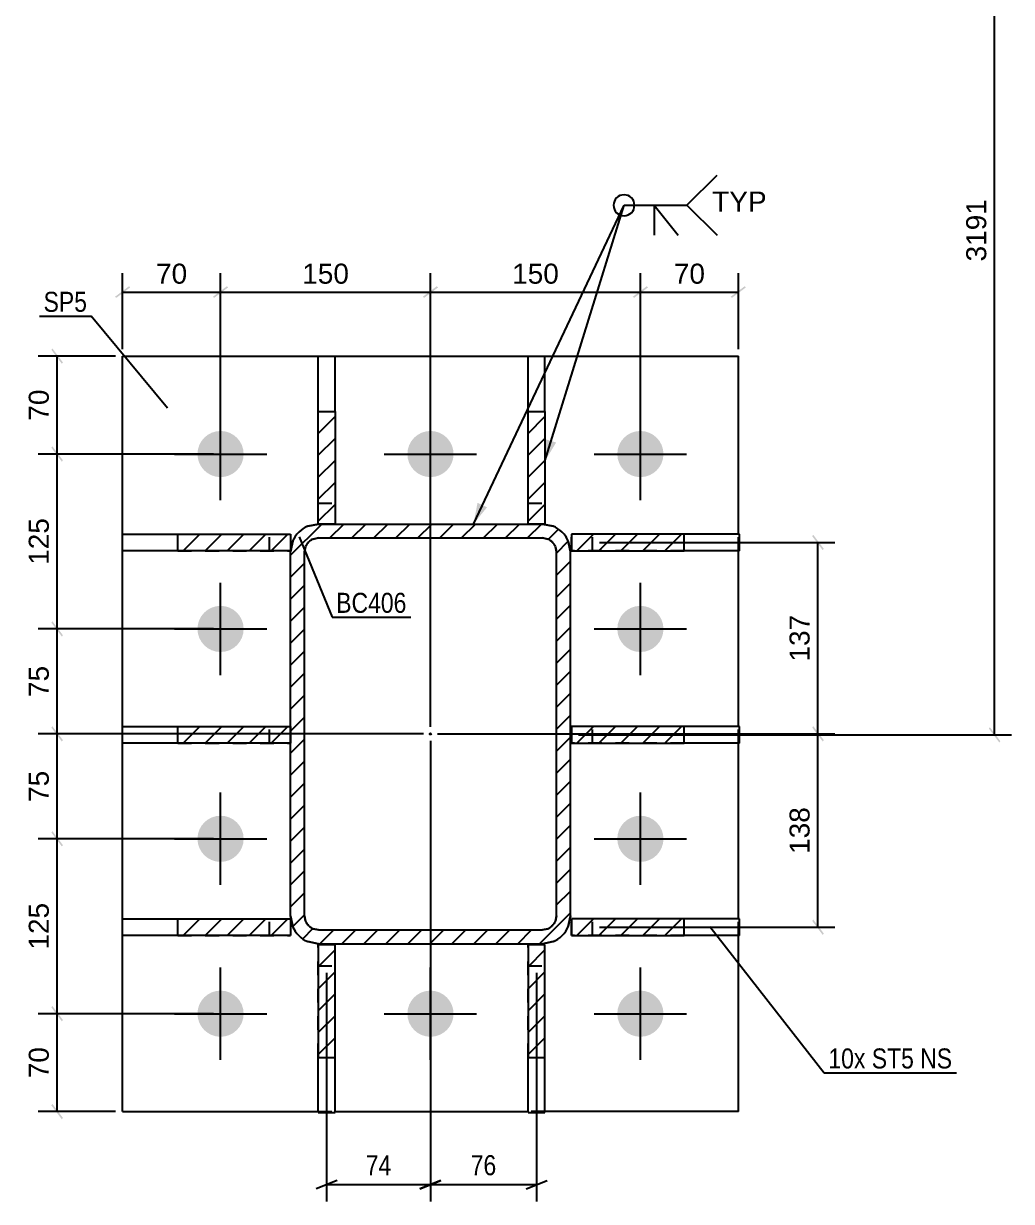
# Model space of a CAD drawing. Header units: millimetres. Extents: x 0 to 841, y 0 to 594.
# Drawn here: x 489.4 to 630.5, y 233.5 to 401.9 of the extents above; entities that cross this region are included whole.
import ezdxf

# ---------------------------------------------------------------- set-up
doc = ezdxf.new("R2010")
doc.units = ezdxf.units.MM
doc.linetypes.add('DXK_LINE_DOT2', pattern=[3.9198, 1.9599, -1.9599])
doc.linetypes.add('DXK_LINE_DOT3', pattern=[5.9187, 2.979, -0.9799, 0.9799, -0.9799])
doc.styles.add('Arial', font='arial.ttf', dxfattribs={"height": 0.2})
doc.styles.add('Arial Narrow', font='ARIALN.TTF', dxfattribs={"height": 0.2})

# ---------------------------------------------------------------- blocks, each defined once
blk = doc.blocks.new('Part-122566984-2369 - 2287')
at = {"linetype": 'Continuous'}
h = blk.add_hatch(dxfattribs=at)
h.set_pattern_fill('', scale=0.7, style=0, pattern_type=0)
h.set_pattern_definition([(45, (567.6686, 328.9399), (-1.57154, 1.57154), [])])
h.paths.add_polyline_path([(583.77, 328.94), (567.67, 328.94), (567.67, 326.54), (583.77, 326.54)])
at = {"color": 7, "linetype": 'DXK_LINE_DOT2'}
for p, q in [((567.67, 326.54), (567.67, 328.94)), ((583.77, 328.94), (567.67, 328.94)), ((570.67, 326.54), (570.67, 328.94)), ((583.77, 326.54), (567.67, 326.54))]:
    blk.add_line(p, q, dxfattribs=at)
at = {"color": 2, "linetype": 'Continuous'}
for p, q in [((583.77, 328.94), (567.67, 328.94)), ((567.67, 328.94), (567.67, 326.54)), ((591.67, 328.94), (583.77, 328.94)), ((583.77, 326.54), (583.77, 328.94)), ((591.67, 326.54), (591.67, 328.94)), ((567.67, 326.54), (583.77, 326.54)), ((591.67, 326.54), (583.77, 326.54))]:
    blk.add_line(p, q, dxfattribs=at)
blk = doc.blocks.new('Bolt-122566984-2295 - 2287')
at = {"linetype": 'Continuous'}
for points in [[(514.21, 340.38, -1), (520.81, 340.38, -1)], [(544.21, 340.38, -1), (550.81, 340.38, -1)], [(574.21, 340.38, -1), (580.81, 340.38, -1)], [(514.21, 315.38, -1), (520.81, 315.38, -1)], [(574.21, 315.38, -1), (580.81, 315.38, -1)], [(514.21, 285.38, -1), (520.81, 285.38, -1)], [(574.21, 285.38, -1), (580.81, 285.38, -1)], [(514.21, 260.38, -1), (520.81, 260.38, -1)], [(544.21, 260.38, -1), (550.81, 260.38, -1)], [(574.21, 260.38, -1), (580.81, 260.38, -1)]]:
    blk.add_hatch(color=1, dxfattribs=at).paths.add_polyline_path(points)
at = {"color": 1, "linetype": 'Continuous'}
for p, q in [((517.51, 333.78), (517.51, 346.98)), ((547.51, 333.78), (547.51, 346.98)), ((577.51, 333.78), (577.51, 346.98)), ((510.91, 340.38), (524.11, 340.38)), ((540.91, 340.38), (554.11, 340.38)), ((570.91, 340.38), (584.11, 340.38)), ((517.51, 308.78), (517.51, 321.98)), ((577.51, 308.78), (577.51, 321.98)), ((510.91, 315.38), (524.11, 315.38)), ((570.91, 315.38), (584.11, 315.38)), ((517.51, 278.78), (517.51, 291.98)), ((577.51, 278.78), (577.51, 291.98)), ((510.91, 285.38), (524.11, 285.38)), ((570.91, 285.38), (584.11, 285.38)), ((517.51, 253.78), (517.51, 266.98)), ((547.51, 253.78), (547.51, 266.98)), ((577.51, 253.78), (577.51, 266.98)), ((510.91, 260.38), (524.11, 260.38)), ((540.91, 260.38), (554.11, 260.38)), ((570.91, 260.38), (584.11, 260.38))]:
    blk.add_line(p, q, dxfattribs=at)
blk = doc.blocks.new('Part-122566984-2300 - 2287')
at = {"linetype": 'Continuous'}
h = blk.add_hatch(dxfattribs=at)
h.set_pattern_fill('', scale=0.7, style=0, pattern_type=0)
h.set_pattern_definition([(45, (567.2102, 327.9076), (-1.571545, 1.571545), [])])
h.paths.add_polyline_path([(567.51, 326.38), (567.21, 327.91), (566.34, 329.21), (565.05, 330.07), (563.51, 330.38), (531.51, 330.38), (529.98, 330.07), (528.69, 329.21), (527.82, 327.91), (527.51, 326.38), (527.51, 274.38), (527.82, 272.85), (528.69, 271.55), (529.98, 270.68), (531.51, 270.38), (563.51, 270.38), (565.05, 270.68), (566.34, 271.55), (567.21, 272.85), (567.51, 274.38)])
h.paths.add_polyline_path([(565.36, 273.61), (564.93, 272.96), (564.28, 272.53), (563.51, 272.38), (531.51, 272.38), (530.75, 272.53), (530.1, 272.96), (529.67, 273.61), (529.51, 274.38), (529.51, 326.38), (529.67, 327.14), (530.1, 327.79), (530.75, 328.22), (531.51, 328.38), (563.51, 328.38), (564.28, 328.22), (564.93, 327.79), (565.36, 327.14), (565.51, 326.38), (565.51, 274.38)])
blk.add_hatch(color=30, dxfattribs=at).paths.add_polyline_path([(547.51, 300.28, -1), (547.51, 300.48, -1)])
at = {"color": 7, "linetype": 'DXK_LINE_DOT2'}
for p, q in [((529.98, 330.07), (531.51, 330.38)), ((531.51, 330.38), (563.51, 330.38)), ((563.51, 330.38), (565.05, 330.07)), ((531.51, 328.38), (530.75, 328.22)), ((531.51, 328.38), (563.51, 328.38)), ((564.28, 328.22), (563.51, 328.38)), ((527.51, 326.38), (527.82, 327.91)), ((529.67, 327.14), (529.51, 326.38)), ((565.51, 326.38), (565.36, 327.14)), ((567.21, 327.91), (567.51, 326.38)), ((527.51, 274.38), (527.51, 326.38)), ((529.51, 274.38), (529.51, 326.38)), ((565.51, 274.38), (565.51, 326.38)), ((567.51, 274.38), (567.51, 326.38)), ((527.82, 272.85), (527.51, 274.38)), ((529.51, 274.38), (529.67, 273.61)), ((565.36, 273.61), (565.51, 274.38)), ((567.51, 274.38), (567.21, 272.85)), ((530.75, 272.53), (531.51, 272.38)), ((531.51, 272.38), (563.51, 272.38)), ((563.51, 272.38), (564.28, 272.53)), ((531.51, 270.38), (529.98, 270.68)), ((531.51, 270.38), (563.51, 270.38)), ((565.05, 270.68), (563.51, 270.38))]:
    blk.add_line(p, q, dxfattribs=at)
at = {"color": 2, "linetype": 'Continuous'}
for p, q in [((531.51, 330.38), (529.98, 330.07)), ((531.51, 330.38), (563.51, 330.38)), ((565.05, 330.07), (563.51, 330.38)), ((530.75, 328.22), (531.51, 328.38)), ((531.51, 328.38), (563.51, 328.38)), ((563.51, 328.38), (564.28, 328.22)), ((527.82, 327.91), (527.51, 326.38)), ((529.51, 326.38), (529.67, 327.14)), ((565.36, 327.14), (565.51, 326.38)), ((567.51, 326.38), (567.21, 327.91)), ((527.51, 274.38), (527.51, 326.38)), ((529.51, 274.38), (529.51, 326.38)), ((565.51, 274.38), (565.51, 326.38)), ((567.51, 274.38), (567.51, 326.38)), ((527.51, 274.38), (527.82, 272.85)), ((529.67, 273.61), (529.51, 274.38)), ((565.51, 274.38), (565.36, 273.61)), ((567.21, 272.85), (567.51, 274.38)), ((531.51, 272.38), (530.75, 272.53)), ((531.51, 272.38), (563.51, 272.38)), ((564.28, 272.53), (563.51, 272.38)), ((529.98, 270.68), (531.51, 270.38)), ((531.51, 270.38), (563.51, 270.38)), ((563.51, 270.38), (565.05, 270.68))]:
    blk.add_line(p, q, dxfattribs=at)
at = {"color": 30, "linetype": 'DXK_LINE_DOT3'}
blk.add_line((547.51, 300.38), (547.51, 300.38), dxfattribs=at)
at = {"color": 30, "linetype": 'Continuous'}
blk.add_circle((547.51, 300.38), 0.1, dxfattribs=at)
at = {"color": 7, "linetype": 'DXK_LINE_DOT2'}
for centre, radius, start, end in [((531.51, 326.38), 4, 112.5, 157.5), ((563.51, 326.38), 4, 22.5, 67.5), ((531.51, 326.38), 2, 112.5, 157.5), ((563.51, 326.38), 2, 22.5, 67.5), ((531.51, 274.38), 4, 202.5, 247.5), ((531.51, 274.38), 2, 202.5, 247.5), ((563.51, 274.38), 2, 292.5, 337.5), ((563.51, 274.38), 4, 292.5, 337.5)]:
    blk.add_arc(centre, radius, start, end, dxfattribs=at)
at = {"color": 2, "linetype": 'Continuous'}
for centre, radius, start, end in [((531.51, 326.38), 4, 112.5, 157.5), ((563.51, 326.38), 4, 22.5, 67.5), ((531.51, 326.38), 2, 112.5, 157.5), ((563.51, 326.38), 2, 22.5, 67.5), ((531.51, 274.38), 4, 202.5, 247.5), ((531.51, 274.38), 2, 202.5, 247.5), ((563.51, 274.38), 2, 292.5, 337.5), ((563.51, 274.38), 4, 292.5, 337.5)]:
    blk.add_arc(centre, radius, start, end, dxfattribs=at)
blk = doc.blocks.new('Part-122566984-2352 - 2287')
at = {"color": 2, "linetype": 'Continuous'}
for p, q in [((503.51, 246.38), (503.51, 354.38)), ((503.51, 354.38), (591.51, 354.38)), ((591.51, 328.94), (591.51, 354.38)), ((591.51, 301.44), (591.51, 326.54)), ((591.51, 273.94), (591.51, 299.04)), ((591.51, 246.38), (591.51, 271.54)), ((503.51, 246.38), (531.47, 246.38)), ((533.87, 246.38), (561.47, 246.38)), ((591.51, 246.38), (563.87, 246.38))]:
    blk.add_line(p, q, dxfattribs=at)
at = {"color": 7, "linetype": 'DXK_LINE_DOT2'}
for p, q in [((591.51, 326.54), (591.51, 328.94)), ((591.51, 299.04), (591.51, 301.44)), ((591.51, 271.54), (591.51, 273.94)), ((531.47, 246.38), (533.87, 246.38)), ((563.87, 246.38), (561.47, 246.38))]:
    blk.add_line(p, q, dxfattribs=at)
blk = doc.blocks.new('Part-122566984-2364 - 2287')
at = {"linetype": 'Continuous'}
h = blk.add_hatch(dxfattribs=at)
h.set_pattern_fill('', scale=0.7, style=0, pattern_type=0)
h.set_pattern_definition([(45, (567.6686, 301.4399), (-1.57154, 1.57154), [])])
h.paths.add_polyline_path([(583.77, 301.44), (567.67, 301.44), (567.67, 299.04), (583.77, 299.04)])
at = {"color": 7, "linetype": 'DXK_LINE_DOT2'}
for p, q in [((567.67, 299.04), (567.67, 301.44)), ((583.77, 301.44), (567.67, 301.44)), ((570.67, 299.04), (570.67, 301.44)), ((583.77, 299.04), (567.67, 299.04))]:
    blk.add_line(p, q, dxfattribs=at)
at = {"color": 2, "linetype": 'Continuous'}
for p, q in [((583.77, 301.44), (567.67, 301.44)), ((567.67, 301.44), (567.67, 299.04)), ((591.67, 301.44), (583.77, 301.44)), ((583.77, 299.04), (583.77, 301.44)), ((591.67, 299.04), (591.67, 301.44)), ((567.67, 299.04), (583.77, 299.04)), ((591.67, 299.04), (583.77, 299.04))]:
    blk.add_line(p, q, dxfattribs=at)
blk = doc.blocks.new('Part-122566984-2374 - 2287')
at = {"linetype": 'Continuous'}
h = blk.add_hatch(dxfattribs=at)
h.set_pattern_fill('', scale=0.7, style=0, pattern_type=0)
h.set_pattern_definition([(45, (567.6686, 273.9399), (-1.57154, 1.57154), [])])
h.paths.add_polyline_path([(583.77, 273.94), (567.67, 273.94), (567.67, 271.54), (583.77, 271.54)])
at = {"color": 7, "linetype": 'DXK_LINE_DOT2'}
for p, q in [((567.67, 271.54), (567.67, 273.94)), ((583.77, 273.94), (567.67, 273.94)), ((570.67, 271.54), (570.67, 273.94)), ((583.77, 271.54), (567.67, 271.54))]:
    blk.add_line(p, q, dxfattribs=at)
at = {"color": 2, "linetype": 'Continuous'}
for p, q in [((583.77, 273.94), (567.67, 273.94)), ((567.67, 273.94), (567.67, 271.54)), ((591.67, 273.94), (583.77, 273.94)), ((583.77, 271.54), (583.77, 273.94)), ((591.67, 271.54), (591.67, 273.94)), ((567.67, 271.54), (583.77, 271.54)), ((591.67, 271.54), (583.77, 271.54))]:
    blk.add_line(p, q, dxfattribs=at)
blk = doc.blocks.new('Part-122566984-2379 - 2287')
at = {"linetype": 'Continuous'}
h = blk.add_hatch(dxfattribs=at)
h.set_pattern_fill('', scale=0.7, style=0, pattern_type=0)
h.set_pattern_definition([(45, (511.41, 301.4399), (-1.57154, 1.57154), [])])
h.paths.add_polyline_path([(527.51, 301.44), (511.41, 301.44), (511.41, 299.04), (527.51, 299.04)])
at = {"color": 2, "linetype": 'Continuous'}
for p, q in [((503.51, 301.44), (511.41, 301.44)), ((503.51, 299.04), (503.51, 301.44)), ((511.41, 301.44), (527.51, 301.44)), ((511.41, 299.04), (511.41, 301.44)), ((527.51, 301.44), (527.51, 299.04)), ((511.41, 299.04), (503.51, 299.04)), ((527.51, 299.04), (511.41, 299.04))]:
    blk.add_line(p, q, dxfattribs=at)
at = {"color": 7, "linetype": 'DXK_LINE_DOT2'}
for p, q in [((511.41, 301.44), (527.51, 301.44)), ((524.51, 299.04), (524.51, 301.44)), ((527.51, 301.44), (527.51, 299.04)), ((511.41, 299.04), (527.51, 299.04))]:
    blk.add_line(p, q, dxfattribs=at)
blk = doc.blocks.new('Part-122566984-2384 - 2287')
at = {"linetype": 'Continuous'}
h = blk.add_hatch(dxfattribs=at)
h.set_pattern_fill('', scale=0.7, style=0, pattern_type=0)
h.set_pattern_definition([(45, (511.41, 328.9399), (-1.57154, 1.57154), [])])
h.paths.add_polyline_path([(527.51, 328.94), (511.41, 328.94), (511.41, 326.54), (527.51, 326.54)])
at = {"color": 2, "linetype": 'Continuous'}
for p, q in [((503.51, 328.94), (511.41, 328.94)), ((503.51, 326.54), (503.51, 328.94)), ((511.41, 328.94), (527.51, 328.94)), ((511.41, 326.54), (511.41, 328.94)), ((527.51, 328.94), (527.51, 326.54)), ((511.41, 326.54), (503.51, 326.54)), ((527.51, 326.54), (511.41, 326.54))]:
    blk.add_line(p, q, dxfattribs=at)
at = {"color": 7, "linetype": 'DXK_LINE_DOT2'}
for p, q in [((511.41, 328.94), (527.51, 328.94)), ((524.51, 326.54), (524.51, 328.94)), ((527.51, 328.94), (527.51, 326.54)), ((511.41, 326.54), (527.51, 326.54))]:
    blk.add_line(p, q, dxfattribs=at)
blk = doc.blocks.new('Part-122566984-2389 - 2287')
at = {"linetype": 'Continuous'}
h = blk.add_hatch(dxfattribs=at)
h.set_pattern_fill('', scale=0.7, style=0, pattern_type=0)
h.set_pattern_definition([(45, (511.41, 273.9399), (-1.57154, 1.57154), [])])
h.paths.add_polyline_path([(527.51, 273.94), (511.41, 273.94), (511.41, 271.54), (527.51, 271.54)])
at = {"color": 2, "linetype": 'Continuous'}
for p, q in [((503.51, 273.94), (511.41, 273.94)), ((503.51, 271.54), (503.51, 273.94)), ((511.41, 273.94), (527.51, 273.94)), ((511.41, 271.54), (511.41, 273.94)), ((527.51, 273.94), (527.51, 271.54)), ((511.41, 271.54), (503.51, 271.54)), ((527.51, 271.54), (511.41, 271.54))]:
    blk.add_line(p, q, dxfattribs=at)
at = {"color": 7, "linetype": 'DXK_LINE_DOT2'}
for p, q in [((511.41, 273.94), (527.51, 273.94)), ((524.51, 271.54), (524.51, 273.94)), ((527.51, 273.94), (527.51, 271.54)), ((511.41, 271.54), (527.51, 271.54))]:
    blk.add_line(p, q, dxfattribs=at)
blk = doc.blocks.new('Part-122566984-2394 - 2287')
at = {"linetype": 'Continuous'}
h = blk.add_hatch(dxfattribs=at)
h.set_pattern_fill('', scale=0.7, style=0, pattern_type=0)
h.set_pattern_definition([(45, (531.4686, 270.2399), (-1.57154, 1.57154), [])])
h.paths.add_polyline_path([(533.87, 270.24), (531.47, 270.24), (531.47, 254.14), (533.87, 254.14)])
at = {"color": 7, "linetype": 'DXK_LINE_DOT2'}
for p, q in [((531.47, 254.14), (531.47, 270.24)), ((533.87, 270.24), (531.47, 270.24)), ((533.87, 254.14), (533.87, 270.24)), ((531.47, 267.24), (533.87, 267.24))]:
    blk.add_line(p, q, dxfattribs=at)
at = {"color": 2, "linetype": 'Continuous'}
for p, q in [((533.87, 270.24), (531.47, 270.24)), ((531.47, 270.24), (531.47, 254.14)), ((533.87, 254.14), (533.87, 270.24)), ((531.47, 246.24), (531.47, 254.14)), ((531.47, 254.14), (533.87, 254.14)), ((533.87, 246.24), (533.87, 254.14)), ((531.47, 246.24), (533.87, 246.24))]:
    blk.add_line(p, q, dxfattribs=at)
blk = doc.blocks.new('Part-122566984-2399 - 2287')
at = {"linetype": 'Continuous'}
h = blk.add_hatch(dxfattribs=at)
h.set_pattern_fill('', scale=0.7, style=0, pattern_type=0)
h.set_pattern_definition([(45, (561.4686, 270.2399), (-1.57154, 1.57154), [])])
h.paths.add_polyline_path([(563.87, 270.24), (561.47, 270.24), (561.47, 254.14), (563.87, 254.14)])
at = {"color": 7, "linetype": 'DXK_LINE_DOT2'}
for p, q in [((561.47, 254.14), (561.47, 270.24)), ((563.87, 270.24), (561.47, 270.24)), ((563.87, 254.14), (563.87, 270.24)), ((561.47, 267.24), (563.87, 267.24))]:
    blk.add_line(p, q, dxfattribs=at)
at = {"color": 2, "linetype": 'Continuous'}
for p, q in [((563.87, 270.24), (561.47, 270.24)), ((561.47, 270.24), (561.47, 254.14)), ((563.87, 254.14), (563.87, 270.24)), ((561.47, 246.24), (561.47, 254.14)), ((561.47, 254.14), (563.87, 254.14)), ((563.87, 246.24), (563.87, 254.14)), ((561.47, 246.24), (563.87, 246.24))]:
    blk.add_line(p, q, dxfattribs=at)
blk = doc.blocks.new('Part-122566984-2404 - 2287')
at = {"linetype": 'Continuous'}
h = blk.add_hatch(dxfattribs=at)
h.set_pattern_fill('', scale=0.7, style=0, pattern_type=0)
h.set_pattern_definition([(45, (531.4686, 346.4808), (-1.57154, 1.57154), [])])
h.paths.add_polyline_path([(533.87, 346.48), (531.47, 346.48), (531.47, 330.38), (533.87, 330.38)])
at = {"color": 2, "linetype": 'Continuous'}
for p, q in [((531.47, 354.38), (533.87, 354.38)), ((531.47, 346.48), (531.47, 354.38)), ((533.87, 346.48), (533.87, 354.38)), ((531.47, 330.38), (531.47, 346.48)), ((531.47, 346.48), (533.87, 346.48)), ((533.87, 346.48), (533.87, 330.38)), ((533.87, 330.38), (531.47, 330.38))]:
    blk.add_line(p, q, dxfattribs=at)
at = {"color": 7, "linetype": 'DXK_LINE_DOT2'}
for p, q in [((531.47, 330.38), (531.47, 346.48)), ((533.87, 346.48), (533.87, 330.38)), ((531.47, 333.38), (533.87, 333.38)), ((533.87, 330.38), (531.47, 330.38))]:
    blk.add_line(p, q, dxfattribs=at)
blk = doc.blocks.new('Part-122566984-2409 - 2287')
at = {"linetype": 'Continuous'}
h = blk.add_hatch(dxfattribs=at)
h.set_pattern_fill('', scale=0.7, style=0, pattern_type=0)
h.set_pattern_definition([(45, (561.4686, 346.4808), (-1.57154, 1.57154), [])])
h.paths.add_polyline_path([(563.87, 346.48), (561.47, 346.48), (561.47, 330.38), (563.87, 330.38)])
at = {"color": 2, "linetype": 'Continuous'}
for p, q in [((561.47, 354.38), (563.87, 354.38)), ((561.47, 346.48), (561.47, 354.38)), ((563.87, 346.48), (563.87, 354.38)), ((561.47, 330.38), (561.47, 346.48)), ((561.47, 346.48), (563.87, 346.48)), ((563.87, 346.48), (563.87, 330.38)), ((563.87, 330.38), (561.47, 330.38))]:
    blk.add_line(p, q, dxfattribs=at)
at = {"color": 7, "linetype": 'DXK_LINE_DOT2'}
for p, q in [((561.47, 330.38), (561.47, 346.48)), ((563.87, 346.48), (563.87, 330.38)), ((561.47, 333.38), (563.87, 333.38)), ((563.87, 330.38), (561.47, 330.38))]:
    blk.add_line(p, q, dxfattribs=at)
blk = doc.blocks.new('StraightDimension-122566984-2472 - 2287')
at = {"linetype": 'Continuous'}
for points in [[(576.61, 362.71), (576.41, 362.86), (578.41, 364.36), (578.61, 364.21)], [(592.41, 364.36), (592.61, 364.21), (590.61, 362.71), (590.41, 362.86)]]:
    blk.add_hatch(color=7, dxfattribs=at).paths.add_polyline_path(points)
at = {"color": 7, "linetype": 'Continuous'}
for p, q in [((577.51, 341.38), (577.51, 366.23)), ((591.51, 355.38), (591.51, 366.23)), ((577.51, 363.53), (591.51, 363.53))]:
    blk.add_line(p, q, dxfattribs=at)
at = {"color": 0}
blk.add_wipeout([(587.34, 364.13), (587.34, 368.33), (581.69, 368.33), (581.69, 364.13)], dxfattribs=at)
at = {"color": 3, "style": 'Arial'}
blk.add_text('70', height=2.865, dxfattribs=at).set_placement((582.29, 364.73))
blk = doc.blocks.new('StraightDimension-122566984-3565 - 2287')
at = {"linetype": 'Continuous'}
for points in [[(493.33, 261.28), (493.48, 261.48), (494.98, 259.48), (494.83, 259.28)], [(494.98, 245.48), (494.83, 245.28), (493.33, 247.28), (493.48, 247.48)]]:
    blk.add_hatch(color=7, dxfattribs=at).paths.add_polyline_path(points)
at = {"color": 7, "linetype": 'Continuous'}
for p, q in [((516.51, 260.38), (491.46, 260.38)), ((494.16, 246.38), (494.16, 260.38)), ((502.51, 246.38), (491.46, 246.38))]:
    blk.add_line(p, q, dxfattribs=at)
at = {"color": 0}
blk.add_wipeout([(493.56, 256.2), (489.36, 256.2), (489.36, 250.55), (493.56, 250.55)], dxfattribs=at)
at = {"color": 3, "style": 'Arial'}
blk.add_text('70', height=2.865, rotation=90.0002, dxfattribs=at).set_placement((492.96, 251.15))
blk = doc.blocks.new('StraightDimension-122566984-2513 - 2287')
at = {"linetype": 'Continuous'}
for points in [[(602.07, 328.64), (602.22, 328.84), (603.72, 326.84), (603.57, 326.64)], [(603.72, 299.48), (603.57, 299.28), (602.07, 301.28), (602.22, 301.48)]]:
    blk.add_hatch(color=7, dxfattribs=at).paths.add_polyline_path(points)
at = {"color": 7, "linetype": 'Continuous'}
for p, q in [((571.67, 327.74), (605.29, 327.74)), ((602.89, 300.38), (602.89, 327.74)), ((548.51, 300.38), (605.29, 300.38))]:
    blk.add_line(p, q, dxfattribs=at)
at = {"color": 0}
blk.add_wipeout([(602.29, 317.99), (598.09, 317.99), (598.09, 310.12), (602.29, 310.12)], dxfattribs=at)
at = {"color": 3, "style": 'Arial'}
blk.add_text('137', height=2.865, rotation=90.0002, dxfattribs=at).set_placement((601.69, 310.72))
blk = doc.blocks.new('StraightDimension-122566984-2492 - 2287')
at = {"linetype": 'Continuous'}
for points in [[(516.61, 362.71), (516.41, 362.86), (518.41, 364.36), (518.61, 364.21)], [(548.41, 364.36), (548.61, 364.21), (546.61, 362.71), (546.41, 362.86)]]:
    blk.add_hatch(color=7, dxfattribs=at).paths.add_polyline_path(points)
at = {"color": 7, "linetype": 'Continuous'}
for p, q in [((517.51, 341.38), (517.51, 366.23)), ((547.51, 301.38), (547.51, 366.23)), ((517.51, 363.53), (547.51, 363.53))]:
    blk.add_line(p, q, dxfattribs=at)
at = {"color": 0}
blk.add_wipeout([(536.45, 364.13), (536.45, 368.33), (528.58, 368.33), (528.58, 364.13)], dxfattribs=at)
at = {"color": 3, "style": 'Arial'}
blk.add_text('150', height=2.865, dxfattribs=at).set_placement((529.18, 364.73))
blk = doc.blocks.new('StraightDimension-122566984-3562 - 2287')
at = {"linetype": 'Continuous'}
for points in [[(493.33, 316.28), (493.48, 316.48), (494.98, 314.48), (494.83, 314.28)], [(494.98, 299.48), (494.83, 299.28), (493.33, 301.28), (493.48, 301.48)]]:
    blk.add_hatch(color=7, dxfattribs=at).paths.add_polyline_path(points)
at = {"color": 7, "linetype": 'Continuous'}
for p, q in [((516.51, 315.38), (491.46, 315.38)), ((494.16, 300.38), (494.16, 315.38)), ((546.51, 300.38), (491.46, 300.38))]:
    blk.add_line(p, q, dxfattribs=at)
at = {"color": 0}
blk.add_wipeout([(493.56, 310.7), (489.36, 310.7), (489.36, 305.05), (493.56, 305.05)], dxfattribs=at)
at = {"color": 3, "style": 'Arial'}
blk.add_text('75', height=2.865, rotation=90.0002, dxfattribs=at).set_placement((492.96, 305.65))
blk = doc.blocks.new('StraightDimension-122566984-2502 - 2287')
at = {"linetype": 'Continuous'}
for points in [[(502.61, 362.71), (502.41, 362.86), (504.41, 364.36), (504.61, 364.21)], [(518.41, 364.36), (518.61, 364.21), (516.61, 362.71), (516.41, 362.86)]]:
    blk.add_hatch(color=7, dxfattribs=at).paths.add_polyline_path(points)
at = {"color": 7, "linetype": 'Continuous'}
for p, q in [((503.51, 355.38), (503.51, 366.23)), ((517.51, 341.38), (517.51, 366.23)), ((503.51, 363.53), (517.51, 363.53))]:
    blk.add_line(p, q, dxfattribs=at)
at = {"color": 0}
blk.add_wipeout([(513.34, 364.13), (513.34, 368.33), (507.69, 368.33), (507.69, 364.13)], dxfattribs=at)
at = {"color": 3, "style": 'Arial'}
blk.add_text('70', height=2.865, dxfattribs=at).set_placement((508.29, 364.73))
blk = doc.blocks.new('StraightDimension-122566984-3564 - 2287')
at = {"linetype": 'Continuous'}
for points in [[(493.33, 286.28), (493.48, 286.48), (494.98, 284.48), (494.83, 284.28)], [(494.98, 259.48), (494.83, 259.28), (493.33, 261.28), (493.48, 261.48)]]:
    blk.add_hatch(color=7, dxfattribs=at).paths.add_polyline_path(points)
at = {"color": 7, "linetype": 'Continuous'}
for p, q in [((516.51, 285.38), (491.46, 285.38)), ((494.16, 260.38), (494.16, 285.38)), ((516.51, 260.38), (491.46, 260.38))]:
    blk.add_line(p, q, dxfattribs=at)
at = {"color": 0}
blk.add_wipeout([(493.56, 276.81), (489.36, 276.81), (489.36, 268.94), (493.56, 268.94)], dxfattribs=at)
at = {"color": 3, "style": 'Arial'}
blk.add_text('125', height=2.865, rotation=90.0002, dxfattribs=at).set_placement((492.96, 269.54))
blk = doc.blocks.new('StraightDimension-122566984-4599 - 2287')
at = {"color": 7, "linetype": 'Continuous'}
for p, q in [((547.51, 299.38), (547.51, 233.54)), ((532.67, 266.24), (532.67, 233.54)), ((534.17, 236.54), (531.17, 235.34)), ((532.67, 235.94), (547.51, 235.94)), ((546.01, 235.34), (549.01, 236.54))]:
    blk.add_line(p, q, dxfattribs=at)
at = {"color": 0}
blk.add_wipeout([(542.52, 236.69), (542.52, 240.89), (537.66, 240.89), (537.66, 236.69)], dxfattribs=at)
at = {"color": 3, "style": 'Arial Narrow'}
blk.add_text('74', height=2.863, dxfattribs=at).set_placement((538.26, 237.29))
blk = doc.blocks.new('StraightDimension-122566984-3563 - 2287')
at = {"linetype": 'Continuous'}
for points in [[(493.33, 301.28), (493.48, 301.48), (494.98, 299.48), (494.83, 299.28)], [(494.98, 284.48), (494.83, 284.28), (493.33, 286.28), (493.48, 286.48)]]:
    blk.add_hatch(color=7, dxfattribs=at).paths.add_polyline_path(points)
at = {"color": 7, "linetype": 'Continuous'}
for p, q in [((546.51, 300.38), (491.46, 300.38)), ((494.16, 285.38), (494.16, 300.38)), ((516.51, 285.38), (491.46, 285.38))]:
    blk.add_line(p, q, dxfattribs=at)
at = {"color": 0}
blk.add_wipeout([(493.56, 295.7), (489.36, 295.7), (489.36, 290.05), (493.56, 290.05)], dxfattribs=at)
at = {"color": 3, "style": 'Arial'}
blk.add_text('75', height=2.865, rotation=90.0002, dxfattribs=at).set_placement((492.96, 290.65))
blk = doc.blocks.new('StraightDimension-122566984-2519 - 2287')
at = {"linetype": 'Continuous'}
for points in [[(602.07, 301.28), (602.22, 301.48), (603.72, 299.48), (603.57, 299.28)], [(603.72, 271.84), (603.57, 271.64), (602.07, 273.64), (602.22, 273.84)]]:
    blk.add_hatch(color=7, dxfattribs=at).paths.add_polyline_path(points)
at = {"color": 7, "linetype": 'Continuous'}
for p, q in [((548.51, 300.38), (605.29, 300.38)), ((602.89, 272.74), (602.89, 300.38)), ((571.67, 272.74), (605.29, 272.74))]:
    blk.add_line(p, q, dxfattribs=at)
at = {"color": 0}
blk.add_wipeout([(602.29, 290.49), (598.09, 290.49), (598.09, 282.62), (602.29, 282.62)], dxfattribs=at)
at = {"color": 3, "style": 'Arial'}
blk.add_text('138', height=2.865, rotation=90.0002, dxfattribs=at).set_placement((601.69, 283.22))
blk = doc.blocks.new('StraightDimension-122566984-2440 - 2287')
at = {"linetype": 'Continuous'}
for points in [[(627.31, 445.38), (627.46, 445.58), (628.96, 443.58), (628.81, 443.38)], [(628.96, 299.34), (628.81, 299.14), (627.31, 301.14), (627.46, 301.34)]]:
    blk.add_hatch(color=7, dxfattribs=at).paths.add_polyline_path(points)
at = {"color": 7, "linetype": 'Continuous'}
for p, q in [((548.51, 444.48), (630.54, 444.48)), ((628.14, 300.24), (628.14, 444.48)), ((568.67, 300.24), (630.54, 300.24))]:
    blk.add_line(p, q, dxfattribs=at)
at = {"color": 0}
blk.add_wipeout([(627.54, 377.41), (623.34, 377.41), (623.34, 367.31), (627.54, 367.31)], dxfattribs=at)
at = {"color": 3, "style": 'Arial'}
blk.add_text('3191', height=2.865, rotation=90.0002, dxfattribs=at).set_placement((626.94, 367.91))
blk = doc.blocks.new('StraightDimension-122566984-2482 - 2287')
at = {"linetype": 'Continuous'}
for points in [[(546.61, 362.71), (546.41, 362.86), (548.41, 364.36), (548.61, 364.21)], [(578.41, 364.36), (578.61, 364.21), (576.61, 362.71), (576.41, 362.86)]]:
    blk.add_hatch(color=7, dxfattribs=at).paths.add_polyline_path(points)
at = {"color": 7, "linetype": 'Continuous'}
for p, q in [((547.51, 301.38), (547.51, 366.23)), ((577.51, 341.38), (577.51, 366.23)), ((547.51, 363.53), (577.51, 363.53))]:
    blk.add_line(p, q, dxfattribs=at)
at = {"color": 0}
blk.add_wipeout([(566.45, 364.13), (566.45, 368.33), (558.58, 368.33), (558.58, 364.13)], dxfattribs=at)
at = {"color": 3, "style": 'Arial'}
blk.add_text('150', height=2.865, dxfattribs=at).set_placement((559.18, 364.73))
blk = doc.blocks.new('StraightDimension-122566984-3560 - 2287')
at = {"linetype": 'Continuous'}
for points in [[(493.33, 355.28), (493.48, 355.48), (494.98, 353.48), (494.83, 353.28)], [(494.98, 339.48), (494.83, 339.28), (493.33, 341.28), (493.48, 341.48)]]:
    blk.add_hatch(color=7, dxfattribs=at).paths.add_polyline_path(points)
at = {"color": 7, "linetype": 'Continuous'}
for p, q in [((502.51, 354.38), (491.46, 354.38)), ((494.16, 340.38), (494.16, 354.38)), ((516.51, 340.38), (491.46, 340.38))]:
    blk.add_line(p, q, dxfattribs=at)
at = {"color": 0}
blk.add_wipeout([(493.56, 350.2), (489.36, 350.2), (489.36, 344.55), (493.56, 344.55)], dxfattribs=at)
at = {"color": 3, "style": 'Arial'}
blk.add_text('70', height=2.865, rotation=90.0002, dxfattribs=at).set_placement((492.96, 345.15))
blk = doc.blocks.new('StraightDimension-122566984-3561 - 2287')
at = {"linetype": 'Continuous'}
for points in [[(493.33, 341.28), (493.48, 341.48), (494.98, 339.48), (494.83, 339.28)], [(494.98, 314.48), (494.83, 314.28), (493.33, 316.28), (493.48, 316.48)]]:
    blk.add_hatch(color=7, dxfattribs=at).paths.add_polyline_path(points)
at = {"color": 7, "linetype": 'Continuous'}
for p, q in [((516.51, 340.38), (491.46, 340.38)), ((494.16, 315.38), (494.16, 340.38)), ((516.51, 315.38), (491.46, 315.38))]:
    blk.add_line(p, q, dxfattribs=at)
at = {"color": 0}
blk.add_wipeout([(493.56, 331.81), (489.36, 331.81), (489.36, 323.94), (493.56, 323.94)], dxfattribs=at)
at = {"color": 3, "style": 'Arial'}
blk.add_text('125', height=2.865, rotation=90.0002, dxfattribs=at).set_placement((492.96, 324.54))
blk = doc.blocks.new('StraightDimension-122566984-4598 - 2287')
at = {"color": 7, "linetype": 'Continuous'}
for p, q in [((547.51, 299.38), (547.51, 233.54)), ((562.67, 266.24), (562.67, 233.54)), ((549.01, 236.54), (546.01, 235.34)), ((547.51, 235.94), (562.67, 235.94)), ((561.17, 235.34), (564.17, 236.54))]:
    blk.add_line(p, q, dxfattribs=at)
at = {"color": 0}
blk.add_wipeout([(557.52, 236.69), (557.52, 240.89), (552.66, 240.89), (552.66, 236.69)], dxfattribs=at)
at = {"color": 3, "style": 'Arial Narrow'}
blk.add_text('76', height=2.863, dxfattribs=at).set_placement((553.26, 237.29))
blk = doc.blocks.new('MarkSet-122566984-2731 - 2287')
at = {"color": 0}
for points in [[(609.68, 252.55), (609.68, 255.55), (604.38, 255.55), (604.38, 252.55)], [(616.6, 252.55), (616.6, 255.55), (610.58, 255.55), (610.58, 252.55)], [(622.07, 252.55), (622.07, 255.55), (617.5, 255.55), (617.5, 252.55)]]:
    blk.add_wipeout(points, dxfattribs=at)
for points in [[(609.68, 252.55), (609.68, 255.55), (604.38, 255.55), (604.38, 252.55)], [(616.6, 252.55), (616.6, 255.55), (610.58, 255.55), (610.58, 252.55)], [(622.07, 252.55), (622.07, 255.55), (617.5, 255.55), (617.5, 252.55)]]:
    blk.add_wipeout(points, dxfattribs=at)
at = {"color": 30, "linetype": 'Continuous'}
for p, q in [((587.42, 272.85), (603.78, 251.95)), ((603.78, 251.95), (622.67, 251.95))]:
    blk.add_line(p, q, dxfattribs=at)
at = {"color": 3, "style": 'Arial Narrow'}
for s, p in [('10x', (604.38, 252.55)), ('ST5', (610.58, 252.55)), ('NS', (617.5, 252.55))]:
    blk.add_text(s, height=2.863, dxfattribs=at).set_placement(p)
blk = doc.blocks.new('Mark-122566984-2296 - 2287')
at = {"color": 0}
blk.add_wipeout([(544.09, 317.68), (544.09, 320.68), (534.04, 320.68), (534.04, 317.68)], dxfattribs=at)
blk.add_wipeout([(544.09, 317.68), (544.09, 320.68), (534.04, 320.68), (534.04, 317.68)], dxfattribs=at)
at = {"color": 30, "linetype": 'Continuous'}
for p, q in [((528.76, 328.55), (533.44, 317.08)), ((533.44, 317.08), (544.69, 317.08))]:
    blk.add_line(p, q, dxfattribs=at)
at = {"color": 3, "style": 'Arial Narrow'}
blk.add_text('BC406', height=2.863, dxfattribs=at).set_placement((534.04, 317.68))
blk = doc.blocks.new('Mark-122566984-2348 - 2287')
at = {"color": 0}
blk.add_wipeout([(498.43, 360.71), (498.43, 363.71), (492.22, 363.71), (492.22, 360.71)], dxfattribs=at)
blk.add_wipeout([(498.43, 360.71), (498.43, 363.71), (492.22, 363.71), (492.22, 360.71)], dxfattribs=at)
at = {"color": 30, "linetype": 'Continuous'}
for p in [(491.62, 360.11), (509.93, 346.93)]:
    blk.add_line(p, (499.03, 360.11), dxfattribs=at)
at = {"color": 3, "style": 'Arial Narrow'}
blk.add_text('SP5', height=2.863, dxfattribs=at).set_placement((492.22, 360.71))
blk = doc.blocks.new('WeldMark-122566984-2642 - 2287')
at = {"linetype": 'Continuous'}
for points in [[(565.47, 342.03), (563.87, 339.38), (564.04, 342.47)], [(555.6, 332.77), (553.64, 330.38), (554.24, 333.41)]]:
    blk.add_hatch(color=30, dxfattribs=at).paths.add_polyline_path(points)
at = {"color": 30, "linetype": 'Continuous'}
for p, q in [((553.64, 330.38), (575.17, 375.94)), ((563.87, 339.38), (575.17, 375.94)), ((575.17, 375.94), (584.17, 375.94))]:
    blk.add_line(p, q, dxfattribs=at)
at = {"color": 3, "linetype": 'Continuous'}
for q in [(582.89, 371.66), (579.46, 371.66)]:
    blk.add_line((579.46, 375.94), q, dxfattribs=at)
for start, end in [(90, 270), (270, 90)]:
    blk.add_arc((575.17, 375.94), 1.5, start, end, dxfattribs=at)
at = {"color": 0, "linetype": 'Continuous'}
blk.add_wipeout([(595.55, 375.04), (595.55, 378.04), (587.77, 378.04), (587.77, 375.04)], dxfattribs=at)
blk.add_wipeout([(595.55, 375.04), (595.55, 378.04), (587.77, 378.04), (587.77, 375.04)], dxfattribs=at)
at = {"color": 3, "linetype": 'Continuous'}
for q in [(588.46, 380.23), (588.46, 371.66)]:
    blk.add_line((584.17, 375.94), q, dxfattribs=at)
at = {"color": 3, "linetype": 'Continuous', "style": 'Arial'}
blk.add_text('TYP', height=2.865, dxfattribs=at).set_placement((587.77, 375.04))

msp = doc.modelspace()

# ---------------------------------------------------------------- block references
for name in ['Part-122566984-2352 - 2287', 'Part-122566984-2404 - 2287', 'Part-122566984-2409 - 2287', 'Bolt-122566984-2295 - 2287', 'Part-122566984-2300 - 2287', 'Part-122566984-2384 - 2287', 'Part-122566984-2369 - 2287', 'Part-122566984-2379 - 2287', 'Part-122566984-2364 - 2287', 'Part-122566984-2389 - 2287', 'Part-122566984-2374 - 2287', 'Part-122566984-2394 - 2287', 'Part-122566984-2399 - 2287']:
    msp.add_blockref(name, (0, 0))

# ---------------------------------------------------------------- next in the draw order: block references
for name in ['StraightDimension-122566984-2472 - 2287', 'StraightDimension-122566984-2513 - 2287', 'StraightDimension-122566984-3565 - 2287']:
    msp.add_blockref(name, (0, 0))

# ---------------------------------------------------------------- next in the draw order: block references
for name in ['StraightDimension-122566984-2492 - 2287', 'StraightDimension-122566984-3564 - 2287']:
    msp.add_blockref(name, (0, 0))

# ---------------------------------------------------------------- next in the draw order: block references
for name in ['StraightDimension-122566984-2502 - 2287', 'StraightDimension-122566984-3562 - 2287']:
    msp.add_blockref(name, (0, 0))

# ---------------------------------------------------------------- next in the draw order: block references
for name in ['StraightDimension-122566984-3560 - 2287', 'Mark-122566984-2296 - 2287', 'StraightDimension-122566984-4599 - 2287']:
    msp.add_blockref(name, (0, 0))

# ---------------------------------------------------------------- next in the draw order: block references
for name in ['Mark-122566984-2348 - 2287', 'StraightDimension-122566984-3561 - 2287', 'StraightDimension-122566984-3563 - 2287', 'StraightDimension-122566984-2519 - 2287']:
    msp.add_blockref(name, (0, 0))

# ---------------------------------------------------------------- next in the draw order: block references
for name in ['StraightDimension-122566984-2440 - 2287', 'MarkSet-122566984-2731 - 2287']:
    msp.add_blockref(name, (0, 0))

# ---------------------------------------------------------------- next in the draw order: block references
for name in ['StraightDimension-122566984-2482 - 2287', 'StraightDimension-122566984-4598 - 2287']:
    msp.add_blockref(name, (0, 0))

# ---------------------------------------------------------------- next in the draw order: block references
msp.add_blockref('WeldMark-122566984-2642 - 2287', (0, 0))

doc.saveas('drawing.dxf')
